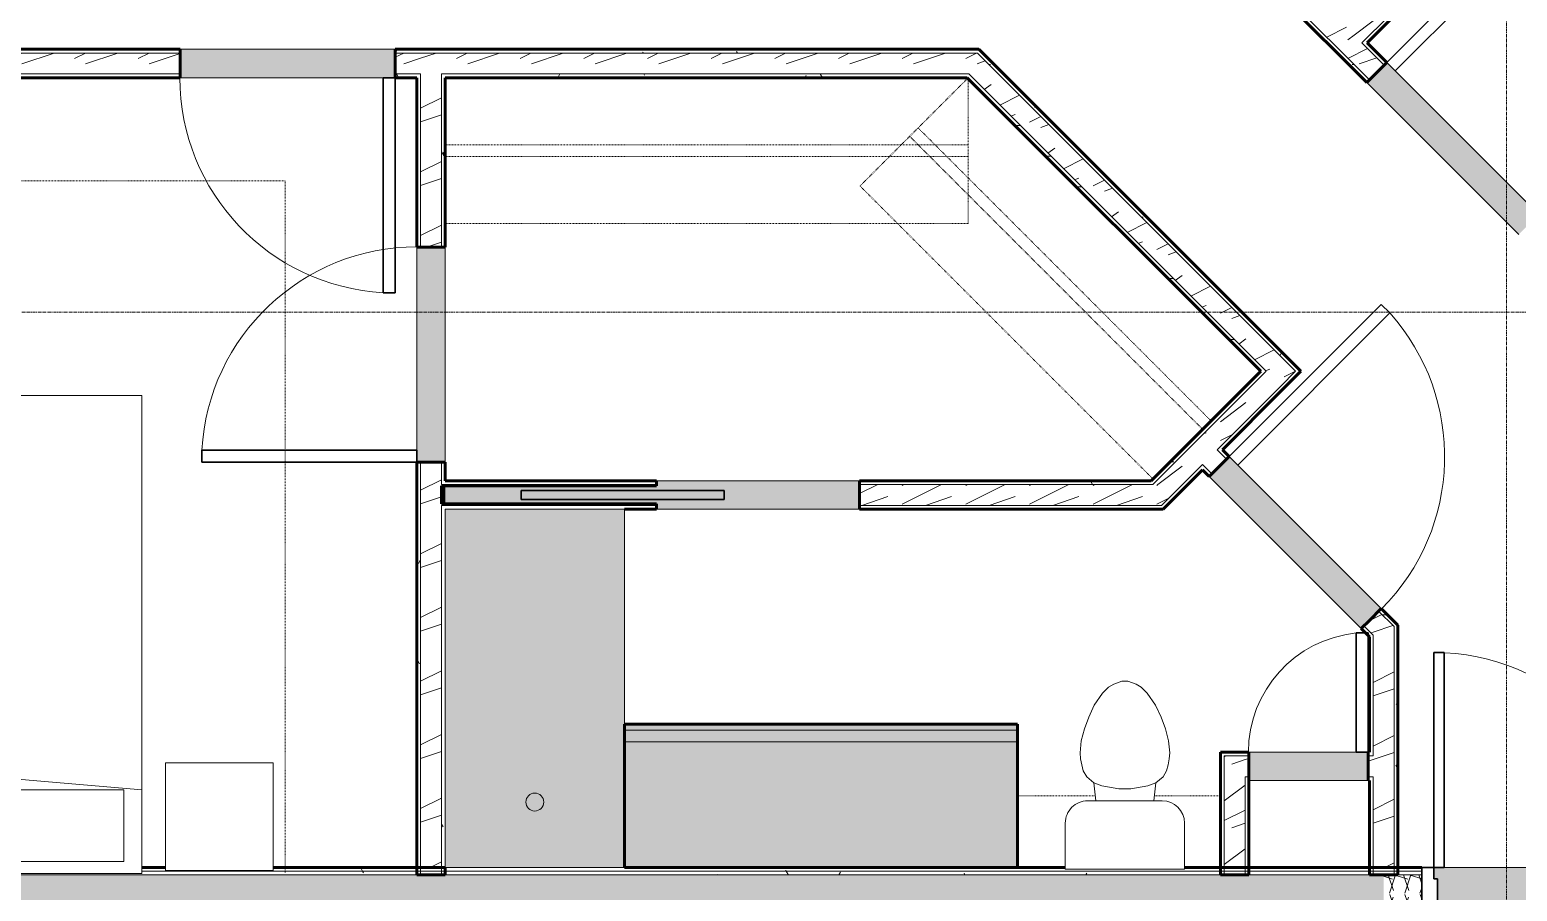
# Model space of a CAD drawing. Header units: inches. Extents: x -4169 to -1846, y 9706 to 12377.
# Drawn here: x -3728.7 to -3479.5, y 11750.2 to 11894.5 of the extents above; entities that cross this region are included whole.
import ezdxf

# ---------------------------------------------------------------- set-up
doc = ezdxf.new("R2010")
doc.units = ezdxf.units.IN
doc.header["$MEASUREMENT"] = 0
doc.linetypes.add('Dash', pattern=[0.25, 0.125, -0.125])
doc.linetypes.add('Grid Line 1_2_', pattern=[0.8749999999999999, 0.4999999999999999, -0.125, 0.125, -0.125])
for name, color, linetype, lineweight in [('0-1', 7, 'Continuous', 5), ('0-2', 7, 'Continuous', 18), ('A-DOOR', 31, 'Continuous', 18), ('A-DOOR-1', 250, 'Continuous', 9), ('A-DOOR-2', 90, 'Continuous', 30), ('A-DOOR-6', 31, 'Continuous', 30), ('A-DOOR-7', 31, 'Continuous', 9), ('A-DOOR-FRAM', 31, 'Continuous', 30), ('A-WALL', 113, 'Continuous', 18), ('A-WALL-1', 8, 'Continuous', 5), ('A-WALL-3', 50, 'Continuous', 60), ('A-WALL-4', 7, 'Continuous', 18), ('A-WALL-PATT-1', 250, 'Continuous', 9), ('A-WALL-PATT-2', 253, 'Continuous', 9), ('A-WALL-PATT-4', 111, 'Continuous', 9), ('I-FURN-1', 250, 'Continuous', 9), ('I-FURN-HDLN-1', 250, 'Dash', 9), ('I-WALL', 2, 'Continuous', 18), ('I-WALL-2', 2, 'Continuous', 5), ('I-WALL-3', 2, 'Continuous', 60), ('P-SANR-FIXT-2', 250, 'Continuous', 9), ('P-SANR-FIXT-3', 55, 'Continuous', 9), ('Q-CASE-1', 9, 'Continuous', 9), ('Q-CASE-2', 50, 'Continuous', 60), ('Q-CASE-3', 250, 'Continuous', 9), ('Q-CASE-HDLN-1', 250, 'Dash', 9), ('S-GRID-1', 1, 'Grid Line 1_2_', 9)]:
    doc.layers.add(name, color=color, linetype=linetype, lineweight=lineweight)
pattern_1 = [(0, (0, 0), (20.48, 5.12), [0.845, -14.515, 0.845, -14.515, -81.92]), (0, (0, 0), (20.48, 5.12), [-30.72, 0.845, -29.875, 0.845, -14.515, -35.84]), (0, (0, 0), (20.48, 5.12), [-76.8, 0.845, -9.395, 0.845, -24.755]), (120, (7.68, 2.56), (-14.67405006737632, 15.1762002695053), [0.8449999999999999, -14.515, 0.8449999999999999, -14.515, -81.91999999999999]), (120, (7.68, 2.56), (-14.67405006737632, 15.1762002695053), [-30.72, 0.8449999999999999, -29.875, 0.8449999999999999, -14.515, -35.84]), (120, (7.68, 2.56), (-14.67405006737632, 15.1762002695053), [-76.79999999999998, 0.8449999999999999, -9.394999999999998, 0.8449999999999999, -24.755]), (240, (10.24, 12.8), (-5.805949932623669, -20.2962002695053), [0.845, -14.515, 0.845, -14.515, -81.92]), (240, (10.24, 12.8), (-5.805949932623669, -20.2962002695053), [-30.72, 0.845, -29.875, 0.845, -14.515, -35.84]), (240, (10.24, 12.8), (-5.805949932623669, -20.2962002695053), [-76.8, 0.845, -9.395, 0.845, -24.755])]
pattern_2 = [(216.87, (4.265, 10.662), (31.98716190389133, 21.32545714244463), [5.331, -47.981]), (206.565, (10.662, 7.464), (-10.66247606731217, -10.66200980650436), [11.921, -11.921]), (198.435, (10.662, 2.132), (-21.3244936496746, -10.66258686177925), [6.743999999999999, -26.974])]
pattern_3 = [(161.57, (0.32, 0.32), (-2.560496184573631, -0.0005373861552858683), [0, -18.214, 2.022, 0]), (18.43, (-0.32, 0.32), (-2.560496184573631, 0.0005373861552860904), [0, -18.214, 2.022, 0]), (108.43, (0.32, 0.32), (1.279220909290681, -6.400876726295667), [6.069999999999999, -14.166]), (71.57, (-0.32, 0.32), (1.279220909290681, 6.400876726295667), [6.07, -14.166])]

# ---------------------------------------------------------------- blocks, each defined once
blk = doc.blocks.new('Single-Flush - 36_ x 84_-1372824-ENLARGED RCP - 2ND FLOOR PLAN')
at = {"layer": 'A-DOOR-1'}
blk.add_arc((18.00000000000094, -2.374999999999582), 36.06659275674493, 179.9999999999998, 266.8211477580812, dxfattribs=at)
at = {"layer": 'A-DOOR-2'}
for p, q in [((16, -2.374999999999781), (16, -38.38609708243906)), ((18.00000000000094, -2.374999999999781), (16, -2.374999999999781)), ((18.00000000000094, -2.374999999999781), (18.00000000000094, -38.38609708243906)), ((18.00000000000094, -38.38609708243906), (16, -38.38609708243906))]:
    blk.add_line(p, q, dxfattribs=at)
blk = doc.blocks.new('Bath Tub - Maestro - 60_x30_-1372872-ENLARGED RCP - 2ND FLOOR PLAN')
at = {"layer": 'P-SANR-FIXT-3'}
blk.add_hatch(color=256, dxfattribs=at).paths.add_polyline_path([(1.568878360558301e-11, -30.00000000001765), (60.00000000002711, -29.99999999999522), (60.00000000001585, 2.737010618147905e-11), (4.433786671143024e-12, 4.945377440890297e-12)], flags=0)
at = {"layer": 'P-SANR-FIXT-2'}
for p, q in [((2.451372438372345e-13, -29.99999999999973), (2.451372438372345e-13, 3.304023721284468e-13)), ((2.451372438372345e-13, 3.304023721284468e-13), (60.00000000000029, 3.357314426466475e-13)), ((60.00000000000029, 3.357314426466475e-13), (60.00000000000029, -29.99999999999972)), ((60.00000000000029, -29.99999999999972), (2.451372438372345e-13, -29.99999999999973))]:
    blk.add_line(p, q, dxfattribs=at)
for start, end in [(7.506109048253901e-13, 180.0000000000003), (180.0000000000002, 5.088887490341627e-14)]:
    blk.add_arc((10.93750000000022, -14.9999999999997), 1.499999999999998, start, end, dxfattribs=at)
blk = doc.blocks.new('Toilet-Domestic-3D - Toilet-Domestic-3D-1352612-ENLARGED RCP - 2ND FLOOR PLAN')
at = {"layer": 'P-SANR-FIXT-2'}
for p, q in [((-9.976221549255797, 19.47622154925572), (9.976221549255834, 19.47622154925572)), ((-9.976221549255797, 11.74999999999998), (-9.976221549255797, 19.47622154925572)), ((9.976221549255834, 19.47622154925572), (9.976221549255834, 11.74999999999989)), ((6.24999999999998, 8.023778450744098), (-6.250000000000018, 8.023778450744098)), ((-4.861662917351556, 8.023778450744098), (-5.209379619536154, 4.999999999999911)), ((4.861662917351547, 8.023778450744098), (5.209379619536154, 4.999999999999936)), ((-5.209379619536154, 4.999999999999911), (-6.401133212130357, 3.999999999999923)), ((-3.835640909808955, 5.499999999999876), (-5.209379619536155, 4.99999999999991)), ((-0.9999999999997728, 5.999999999999972), (-3.835640909808916, 5.499999999999884)), ((0.9999999999997808, 5.999999999999972), (-0.9999999999997728, 5.999999999999972)), ((3.835640909808861, 5.499999999999932), (0.9999999999997852, 5.999999999999972)), ((5.209379619536155, 4.999999999999937), (3.835640909808857, 5.499999999999933)), ((6.401133212130349, 3.999999999999955), (5.209379619536156, 4.999999999999936)), ((-6.967897106716618, 2.999999999999916), (-7.235846299147756, 1.999999999999837)), ((-6.401133212130356, 3.999999999999926), (-6.967897106716618, 2.999999999999912)), ((6.967897106716618, 2.999999999999936), (6.40113321213035, 3.999999999999953)), ((7.235846299147753, 1.999999999999948), (6.967897106716618, 2.999999999999932)), ((-7.412844257252363, 0.9961946980916817), (-7.50000000000002, 3.647082635893639e-14)), ((-7.50000000000002, 2.626845807189436e-14), (-7.325688514504699, -1.992389396183531)), ((-7.235846299147757, 1.999999999999842), (-7.412844257252363, 0.9961946980916907)), ((7.412844257252371, 0.9961946980917603), (7.235846299147749, 1.999999999999968)), ((7.325688514504699, -1.992389396183527), (7.50000000000002, 8.759659664292484e-14)), ((7.500000000000021, 7.083352582108447e-14), (7.412844257252374, 0.9961946980917403)), ((-7.325688514504693, -1.99238939618356), (-6.787750874495926, -4.000000000000001)), ((6.787750874495935, -4.000000000000014), (7.325688514504697, -1.99238939618353)), ((-6.787750874495902, -4.000000000000084), (-6.05981040596345, -6.000000000000223)), ((6.05981040596353, -6.000000000000034), (6.787750874495948, -3.999999999999969)), ((-6.059810405963483, -6.000000000000149), (-5.127195089653489, -8.000000000000112)), ((5.12719508965351, -8.000000000000068), (6.059810405963534, -6.000000000000026)), ((-5.127195089653483, -8.000000000000119), (-3.739764113511693, -10.0000000000001)), ((3.739764113511725, -10.00000000000005), (5.127195089653514, -8.00000000000006)), ((-3.739764113511675, -10.00000000000013), (-2.739764113511752, -11.00000000000004)), ((-2.739764113511752, -11.00000000000004), (-1.873738709727293, -11.50000000000007)), ((-1.8737387097273, -11.50000000000006), (-0.5000000000001319, -12.00000000000002)), ((-0.5000000000001313, -12.00000000000002), (0.5000000000001497, -12.00000000000002)), ((0.5000000000001499, -12.00000000000002), (1.87373870972732, -11.50000000000006)), ((1.873738709727307, -11.50000000000006), (2.73976411351174, -11.00000000000005)), ((2.739764113511739, -11.00000000000005), (3.73976411351172, -10.00000000000006))]:
    blk.add_line(p, q, dxfattribs=at)
for centre, radius, start, end in [((-6.249999999999996, 11.74999999999996), 3.72622154925582, 179.9999999999996, 269.9999999999993), ((6.250000000000004, 11.74999999999991), 3.726221549255813, 269.9999999999992, 359.9999999999993)]:
    blk.add_arc(centre, radius, start, end, dxfattribs=at)
blk = doc.blocks.new('OD_CW_Upper Cabinet - OD_CW_Upper Cabinet-1867077-ENLARGED RCP - 2ND FLOOR PLAN')
at = {"layer": 'Q-CASE-HDLN-1'}
for p, q in [((0.7377049180327883, -12.00000000000026), (13.77857795177719, -12.00000000000026)), ((23.69683188429975, -12.00000000000026), (34.73770491801893, -12.00000000000026))]:
    blk.add_line(p, q, dxfattribs=at)
blk = doc.blocks.new('OD_CW_Base Cabinet - OD_CW_Base Cabinet-1833608-ENLARGED RCP - 2ND FLOOR PLAN')
at = {"layer": 'Q-CASE-1'}
for points in [[(30.56929200688208, -0.9999999999829894), (66.56503650951804, -0.9999999999794082), (66.56503650951787, 2.061995019175809e-11), (0.7377049181511096, 1.405453531333477e-11), (0.7377049181512801, -0.9999999999859737)], [(0.7377049181514507, -2.999999999984496), (66.56503650951821, -2.99999999997793), (66.56503650951804, -0.9999999999794082), (0.7377049181512801, -0.9999999999859737)], [(30.56929200688429, -23.99999999998959), (66.56503650952025, -23.99999999998601), (66.56503650951812, -2.999999999977831), (0.7377049181513654, -2.999999999984396), (0.737704918153497, -23.99999999999266)]]:
    blk.add_hatch(color=256, dxfattribs=at).paths.add_polyline_path(points, flags=0)
at = {"layer": 'Q-CASE-2'}
for p, q in [((0.7377049180327883, -24.00000000000016), (0.7377049180327883, -1.225686219186169e-13)), ((0.7377049180327883, -1.212363542890667e-13), (66.56503650952217, -1.212363542890667e-13)), ((66.56503650952217, -1.212363542890667e-13), (66.56503650952217, -24.00000000000016)), ((66.56503650952217, -24.00000000000016), (0.7377049180327829, -24.00000000000016))]:
    blk.add_line(p, q, dxfattribs=at)
at = {"layer": 'Q-CASE-3'}
for p, q in [((66.56503650952216, -2.491478335918698e-13), (0.7377049180333158, -1.56172163733484e-13)), ((66.56503650952216, -1.000000000000249), (0.7377049180333158, -1.000000000000157)), ((66.56503650952216, -1.000000000000249), (0.7377049180327829, -1.000000000000156)), ((66.56503650952216, -1.000000000000249), (66.56503650952216, -2.491895578771244e-13)), ((66.56503650952216, -2.9999999999987), (66.56503650952216, -1.000000000000249)), ((0.7377049180327786, -2.999999999998592), (0.7377049180327488, -24.00000000000016)), ((66.56503650952216, -2.999999999998685), (0.7377049180327829, -2.999999999998592)), ((66.56503650952213, -24.00000000000025), (66.56503650952216, -2.999999999998686)), ((66.56503650952213, -24.00000000000025), (0.737704918032751, -24.00000000000016))]:
    blk.add_line(p, q, dxfattribs=at)
blk = doc.blocks.new('Pocket_Door_2385 - 34_ x 80_-1722096-ENLARGED RCP - 2ND FLOOR PLAN')
at = {"layer": 'A-DOOR-2'}
for p, q in [((-39.66666666666676, -0.7499999999999999), (-39.66666666666676, 0.7499999999999999)), ((-39.66666666666676, 0.7499999999999999), (-5.666666666666763, 0.7499999999999999)), ((-5.666666666666763, 0.7499999999999999), (-5.666666666666763, -0.7499999999999999)), ((-5.666666666666763, -0.7499999999999999), (-39.66666666666676, -0.7499999999999999))]:
    blk.add_line(p, q, dxfattribs=at)
blk = doc.blocks.new('OD_CW_Closet - OD_CW_Closet-1898385-ENLARGED RCP - 2ND FLOOR PLAN')
at = {"layer": 'Q-CASE-HDLN-1'}
for p, q in [((0.7377049180327883, 1.510923272077713), (70.13228558693521, 1.510923272077713)), ((70.13228558693521, 1.510923272077713), (70.13228558693521, -24.00000000000042)), ((0.7377049180327883, -10.24453836396133), (70.13228558693521, -10.24453836396133)), ((0.7377049180327883, -12.24453836396133), (70.13228558693521, -12.24453836396133))]:
    blk.add_line(p, q, dxfattribs=at)
blk = doc.blocks.new('OD_CW_Closet - OD_CW_Closet-1898386-ENLARGED RCP - 2ND FLOOR PLAN')
at = {"layer": 'Q-CASE-HDLN-1'}
for p, q in [((0.7377049180327883, -23.85790700950786), (0.7377049180327883, 0.4494745736910701)), ((0.7377049180327883, 0.4494745736910687), (88.28883031236464, 0.4494745736910687)), ((0.7377049180327883, -10.77526271315466), (88.28883031236464, -10.77526271315466)), ((0.7377049180327883, -12.77526271315465), (88.28883031236464, -12.77526271315465))]:
    blk.add_line(p, q, dxfattribs=at)
blk = doc.blocks.new('Bed-Standard - King 78_ x 80_-1379907-ENLARGED RCP - 2ND FLOOR PLAN')
at = {"layer": 'I-FURN-1'}
for p, q in [((-28.31147540983594, 41.79508196721271), (49.68852459016404, 41.79508196721271)), ((-28.31147540983594, -38.20491803278722), (-28.31147540983594, 41.79508196721271)), ((49.68852459016404, 41.79508196721271), (49.68852459016404, -38.20491803278722)), ((49.68852459016473, -24.20491803278797), (-28.31147540983508, -17.62529919027933)), ((-25.31147540983479, -24.20491803278797), (46.6885245901642, -24.20491803278797)), ((-25.31147540983479, -36.20491803278763), (-25.31147540983479, -24.20491803278797)), ((46.6885245901642, -36.20491803278763), (46.6885245901642, -24.20491803278797)), ((-25.31147540983479, -36.20491803278763), (46.6885245901642, -36.20491803278763)), ((49.68852459016404, -38.20491803278722), (-28.31147540983594, -38.20491803278722))]:
    blk.add_line(p, q, dxfattribs=at)
at = {"layer": 'I-FURN-HDLN-1'}
for p, q in [((-64.31147540983584, 77.79508196721248), (73.68852459016391, 77.79508196721248)), ((-64.31147540983584, -38.2049180327874), (-64.31147540983584, 77.79508196721247)), ((73.68852459016391, 77.79508196721248), (73.68852459016391, -38.20491803278709))]:
    blk.add_line(p, q, dxfattribs=at)
blk = doc.blocks.new('Table-Night Stand - 18_ x 18_ x 24_-1372838-ENLARGED RCP - 2ND FLOOR PLAN')
at = {"layer": 'I-FURN-1'}
for p, q in [((0.1469933184855234, -9.466330862652132e-30), (18.14699331848555, -9.466330862652132e-30)), ((0.1469933184855234, -17.99999999999999), (0.1469933184855234, -9.466330862652132e-30)), ((18.14699331848555, -9.466330862652132e-30), (18.14699331848555, -17.99999999999999)), ((18.14699331848555, -17.99999999999999), (0.1469933184855234, -17.99999999999999))]:
    blk.add_line(p, q, dxfattribs=at)
blk = doc.blocks.new('Single-Flush - CLOSET-1720159-ENLARGED RCP - 2ND FLOOR PLAN')
at = {"layer": 'A-DOOR-1'}
blk.add_arc((10.00000000000094, 2.374999999999451), 20.06659275674493, 95.72006089818625, 179.9999999999998, dxfattribs=at)
at = {"layer": 'A-DOOR-2'}
for p, q in [((7.999999999999998, 2.374999999999781), (7.999999999999998, 22.3416758591665)), ((10.00000000000094, 22.3416758591665), (7.999999999999998, 22.3416758591665)), ((10.00000000000094, 2.374999999999781), (10.00000000000094, 22.3416758591665)), ((10.00000000000094, 2.374999999999781), (7.999999999999998, 2.374999999999781))]:
    blk.add_line(p, q, dxfattribs=at)
blk = doc.blocks.new('CTR - 1st Phase - Unit Layouts_rvt-1-ENLARGED RCP - 2ND FLOOR PLAN')
at = {"layer": 'A-WALL-1'}
for points in [[(-3689.702173716661, 11886.43939611024), (-3667.454433817683, 11886.43939611024), (-3667.454433817683, 11891.18939611024), (-3703.454433817683, 11891.18939611024), (-3703.454433817683, 11886.43939611024)], [(-3479.295681643497, 11860.17916038077), (-3475.93692443286, 11863.53791759141), (-3501.392768555571, 11888.99376171412), (-3504.751525766208, 11885.63500450349), (-3479.737623381737, 11860.62110211901)], [(-3659.704433817696, 11822.04061765937), (-3659.079433817813, 11822.04061765937), (-3659.079433817813, 11858.04061765937), (-3663.829433817694, 11858.04061765937), (-3663.829433817695, 11822.04061765937), (-3660.49672141693, 11822.04061765937)], [(-3505.671832627226, 11794.17146183903), (-3504.298736679653, 11795.5445577866), (-3504.298736679653, 11799.51588031273), (-3527.768919539303, 11822.98606317238), (-3531.127676749938, 11819.62730596175), (-3506.113774365464, 11794.61340357727)], [(-3623.704433817696, 11814.18939611062), (-3589.704433817695, 11814.18939611062), (-3589.704433817695, 11818.93939611062), (-3623.704433817696, 11818.93939611062), (-3623.704433817696, 11818.06439611062), (-3659.079433817691, 11818.06439611062), (-3659.079433817691, 11815.06439611062), (-3623.704433817696, 11815.06439611062), (-3623.704433817696, 11814.81439611062)], [(-3659.704433817696, 11815.06439611062), (-3659.079433817813, 11815.06439611062), (-3659.079433817813, 11818.06439611062), (-3659.704433817696, 11818.05997914949), (-3659.704433817696, 11815.06881307175)], [(-3504.298736679653, 11795.5445577866), (-3502.313075416588, 11797.53021904966), (-3504.298736679653, 11799.51588031273), (-3504.298736679653, 11796.1695577866)], [(-3513.763114475365, 11768.72228193908), (-3504.502102226534, 11768.72228193908), (-3504.502102226534, 11773.47228193909), (-3524.502102226534, 11773.47228193909), (-3524.502102226534, 11768.72228193908), (-3524.390495083676, 11768.72228193908)]]:
    blk.add_hatch(color=256, dxfattribs=at).paths.add_polyline_path(points, flags=0)
at = {"layer": 'A-WALL-PATT-1'}
h = blk.add_hatch(dxfattribs=at)
h.set_pattern_fill('FP_1', color=256, style=0, pattern_type=2)
h.set_pattern_definition(pattern_1)
h.paths.add_polyline_path([(-3504.663137418558, 11892.26413057711), (-3481.161236679683, 11915.76603131598), (-3481.161236679683, 11916.64991479246), (-3505.1050791568, 11892.70607231535), (-3504.751525766208, 11892.35251892476)], flags=0)
h = blk.add_hatch(dxfattribs=at)
h.set_pattern_fill('FP_1', color=256, style=0, pattern_type=2)
h.set_pattern_definition(pattern_1)
h.paths.add_polyline_path([(-3469.072286429069, 11855.78939611113), (-3468.188402952587, 11855.78939611113), (-3475.93692443286, 11863.53791759141), (-3476.378866171102, 11863.09597585316), (-3469.897033897376, 11856.61414357944)], flags=0)
h.paths.add_polyline_path([(-3501.834710293813, 11888.55181997588), (-3501.392768555571, 11888.99376171413), (-3505.105079156799, 11892.70607231535), (-3505.547020895041, 11892.26413057711), (-3502.276652032055, 11888.99376171413)], flags=0)
h.paths.add_polyline_path([(-3508.021894629194, 11894.73900431127), (-3507.579952890953, 11895.18094604951), (-3518.748736679672, 11906.34972983823), (-3518.748736679672, 11905.46584636175), (-3508.905778105676, 11895.62288778775)], flags=0)
h = blk.add_hatch(dxfattribs=at)
h.set_pattern_fill('FP_1', color=256, style=0, pattern_type=2)
h.set_pattern_definition(pattern_1)
h.paths.add_polyline_path([(-3469.897033897376, 11851.66439611113), (-3478.853739905256, 11860.62110211901), (-3479.295681643497, 11860.17916038077), (-3470.780917373858, 11851.66439611113), (-3470.155917373858, 11851.66439611113)], flags=0)
h.paths.add_polyline_path([(-3504.751525766208, 11885.63500450349), (-3504.309584027967, 11886.07694624173), (-3522.87373667967, 11904.64109889344), (-3522.854800624254, 11903.73827936154), (-3505.1050791568, 11885.98855789408)], flags=0)
h = blk.add_hatch(dxfattribs=at)
h.set_pattern_fill('FP_1', color=256, style=0, pattern_type=2)
h.set_pattern_definition(pattern_1)
h.paths.add_polyline_path([(-3663.829433817687, 11890.56439611024), (-3663.829433817687, 11891.18939611023), (-3667.454433817683, 11891.18939611024), (-3667.454433817683, 11890.56439611025), (-3666.779782812091, 11890.56439611024)], flags=0)
h.paths.add_polyline_path([(-3849.848545678499, 11890.56439611025), (-3703.454433817683, 11890.56439611025), (-3703.454433817683, 11891.18939611024), (-3852.473736679633, 11891.18939611024), (-3852.473736679633, 11890.56439611025)], flags=0)
h = blk.add_hatch(dxfattribs=at)
h.set_pattern_fill('FP_1', color=256, style=0, pattern_type=2)
h.set_pattern_definition(pattern_1)
h.paths.add_polyline_path([(-3663.829433817705, 11754.18939611062), (-3663.204433817705, 11754.18939611062), (-3663.204433817704, 11822.04061765937), (-3663.829433817695, 11822.04061765937), (-3663.829433817705, 11797.47702207329)], flags=0)
h.paths.add_polyline_path([(-3663.829433817694, 11858.04061765937), (-3663.204433817704, 11858.04061765937), (-3663.204433817691, 11887.06439611024), (-3663.829433817687, 11887.06439611024), (-3663.829433817694, 11867.56394160131)], flags=0)
h.paths.add_polyline_path([(-3663.204433817688, 11890.56439611024), (-3663.204433817688, 11891.18939611023), (-3663.829433817687, 11891.18939611023), (-3663.829433817687, 11890.56439611024)], flags=0)
h = blk.add_hatch(dxfattribs=at)
h.set_pattern_fill('FP_1', color=256, style=0, pattern_type=2)
h.set_pattern_definition(pattern_1)
h.paths.add_polyline_path([(-3570.586770469099, 11890.56439611023), (-3569.961770469098, 11890.56439611023), (-3570.586770469099, 11891.18939611023), (-3663.204433817688, 11891.1678443861), (-3663.204433817688, 11890.56439611024), (-3571.411517937406, 11890.56439611023)], flags=0)
h = blk.add_hatch(dxfattribs=at)
h.set_pattern_fill('FP_1', color=256, style=0, pattern_type=2)
h.set_pattern_definition(pattern_1)
h.paths.add_polyline_path([(-3516.225227054711, 11836.82785269583), (-3515.78328531647, 11837.26979443407), (-3569.702886992617, 11891.18939611023), (-3570.586770469099, 11891.18939611023), (-3516.667168792952, 11837.26979443407)], flags=0)
h = blk.add_hatch(dxfattribs=at)
h.set_pattern_fill('FP_1', color=256, style=0, pattern_type=2)
h.set_pattern_definition(pattern_1)
h.paths.add_polyline_path([(-3667.454433817683, 11886.43939611024), (-3663.829433817687, 11886.43939611024), (-3663.829433817687, 11887.06439611024), (-3667.454433817683, 11887.06439611025)], flags=0)
h.paths.add_polyline_path([(-3703.454433817683, 11886.43939611024), (-3703.454433817683, 11887.06439611025), (-3852.473736679633, 11887.06439611025), (-3852.473736679633, 11886.43939611024), (-3709.906043645367, 11886.43939611024)], flags=0)
h = blk.add_hatch(dxfattribs=at)
h.set_pattern_fill('FP_1', color=256, style=0, pattern_type=2)
h.set_pattern_definition(pattern_1)
h.paths.add_polyline_path([(-3659.704433817697, 11754.18939611062), (-3659.079433817814, 11754.18939611062), (-3659.079433817813, 11814.81439611063), (-3659.704433817696, 11814.81439611063), (-3659.704433817696, 11797.47702207329)], flags=0)
h.paths.add_polyline_path([(-3659.704433817696, 11818.31439611063), (-3659.079433817813, 11818.31439611063), (-3659.079433817813, 11822.04061765937), (-3659.704433817696, 11822.04061765937), (-3659.704433817696, 11818.93939611063)], flags=0)
h.paths.add_polyline_path([(-3659.079433817813, 11858.04061765937), (-3659.079433817687, 11887.06439611024), (-3659.704433817686, 11887.06439611024), (-3659.704433817696, 11858.04061765937)], flags=0)
h = blk.add_hatch(dxfattribs=at)
h.set_pattern_fill('FP_1', color=256, style=0, pattern_type=2)
h.set_pattern_definition(pattern_1)
h.paths.add_polyline_path([(-3594.457972564384, 11886.43939611023), (-3571.670401413889, 11886.43939611023), (-3572.295401413889, 11887.06439611023), (-3659.079433817687, 11887.06439611023), (-3659.079433817687, 11886.43939611023), (-3599.24784672906, 11886.43939611023)], flags=0)
h = blk.add_hatch(dxfattribs=at)
h.set_pattern_fill('FP_1', color=256, style=0, pattern_type=2)
h.set_pattern_definition(pattern_1)
h.paths.add_polyline_path([(-3522.0588579995, 11836.82785269583), (-3521.616916261259, 11837.26979443407), (-3571.411517937406, 11887.06439611023), (-3572.295401413889, 11887.06439611023), (-3522.500799737742, 11837.26979443407)], flags=0)
h = blk.add_hatch(dxfattribs=at)
h.set_pattern_fill('FP_1', color=256, style=0, pattern_type=2)
h.set_pattern_definition(pattern_1)
h.paths.add_polyline_path([(-3539.947314584722, 11818.93939611061), (-3522.0588579995, 11836.82785269583), (-3522.500799737742, 11837.26979443407), (-3540.831198061206, 11818.93939611061)], flags=0)
h = blk.add_hatch(dxfattribs=at)
h.set_pattern_fill('FP_1', color=256, style=0, pattern_type=2)
h.set_pattern_definition(pattern_1)
h.paths.add_polyline_path([(-3500.173736679653, 11794.50699683624), (-3500.173736679653, 11795.39088031273), (-3502.313075416588, 11797.53021904966), (-3502.755017154829, 11797.08827731142), (-3500.432620156136, 11794.76588031273)], flags=0)
h.paths.add_polyline_path([(-3528.210861277544, 11822.54412143414), (-3527.768919539303, 11822.98606317238), (-3528.917968058731, 11824.13511169181), (-3529.359909796972, 11823.69316995357), (-3528.652803015785, 11822.98606317238)], flags=0)
h = blk.add_hatch(dxfattribs=at)
h.set_pattern_fill('FP_1', color=256, style=0, pattern_type=2)
h.set_pattern_definition(pattern_1)
h.paths.add_polyline_path([(-3547.758414509543, 11818.31439611061), (-3540.572314584724, 11818.31439611061), (-3539.947314584722, 11818.93939611061), (-3589.704433817695, 11818.93939611062), (-3589.704433817695, 11818.31439611062), (-3569.702886992617, 11818.31439611061)], flags=0)
h.paths.add_polyline_path([(-3629.079433817791, 11818.31439611063), (-3623.704433817696, 11818.31439611063), (-3623.704433817696, 11818.93939611062), (-3659.079433817691, 11818.93939611063), (-3659.079433817691, 11818.31439611063)], flags=0)
h = blk.add_hatch(dxfattribs=at)
h.set_pattern_fill('FP_1', color=256, style=0, pattern_type=2)
h.set_pattern_definition(pattern_1)
h.paths.add_polyline_path([(-3569.702886992617, 11814.18939611061), (-3538.863683639934, 11814.18939611061), (-3538.238683639933, 11814.81439611061), (-3589.704433817695, 11814.81439611061), (-3589.704433817695, 11814.18939611062), (-3569.961770469099, 11814.18939611061)], flags=0)
h.paths.add_polyline_path([(-3623.704433817696, 11814.18939611062), (-3623.704433817696, 11814.81439611062), (-3659.079433817691, 11814.81439611063), (-3659.079433817691, 11814.18939611066), (-3629.079433817791, 11814.18939611066)], flags=0)
h = blk.add_hatch(dxfattribs=at)
h.set_pattern_fill('FP_1', color=256, style=0, pattern_type=2)
h.set_pattern_definition(pattern_1)
h.paths.add_polyline_path([(-3499.548736679654, 11752.93939611058), (-3499.548736679654, 11794.76588031273), (-3500.173736679653, 11795.39088031273), (-3500.173736679653, 11752.93939611058)], flags=0)
h = blk.add_hatch(dxfattribs=at)
h.set_pattern_fill('FP_1', color=256, style=0, pattern_type=2)
h.set_pattern_definition(pattern_1)
h.paths.add_polyline_path([(-3524.502102226534, 11754.18939611061), (-3524.502102226534, 11769.34728193909), (-3525.127102226533, 11769.34728193909), (-3525.127102226534, 11754.18939611061)], flags=0)
at = {"layer": 'A-WALL-PATT-2'}
h = blk.add_hatch(dxfattribs=at)
h.set_pattern_fill('FP_2', color=256, style=0, pattern_type=2)
h.set_pattern_definition(pattern_2)
h.paths.add_polyline_path([(-3505.547020895041, 11892.26413057711), (-3484.661236679684, 11913.14991479246), (-3484.661236679684, 11918.09966226077), (-3508.021894629194, 11894.73900431127), (-3505.557100551361, 11892.27421023343)], flags=0)
h = blk.add_hatch(dxfattribs=at)
h.set_pattern_fill('FP_2', color=256, style=0, pattern_type=2)
h.set_pattern_definition(pattern_2)
h.paths.add_polyline_path([(-3470.780917373858, 11855.16439611113), (-3468.44728642907, 11855.16439611113), (-3476.378866171102, 11863.09597585316), (-3478.853739905256, 11860.62110211901), (-3473.397033897375, 11855.16439611113)], flags=0)
h.paths.add_polyline_path([(-3504.309584027967, 11886.07694624173), (-3501.834710293813, 11888.55181997588), (-3519.373736679664, 11906.09084636174), (-3519.373736679664, 11901.14109889344), (-3504.751525766208, 11886.51888797997)], flags=0)
h = blk.add_hatch(dxfattribs=at)
h.set_pattern_fill('FP_2', color=256, style=0, pattern_type=2)
h.set_pattern_definition(pattern_2)
h.paths.add_polyline_path([(-3663.204433817691, 11887.06439611024), (-3663.204433817691, 11890.56439611024), (-3667.454433817683, 11890.56439611025), (-3667.454433817683, 11887.06439611025), (-3663.829433817687, 11887.06439611024)], flags=0)
h.paths.add_polyline_path([(-3801.843654978155, 11887.06439611025), (-3703.454433817683, 11887.06439611025), (-3703.454433817683, 11890.56439611025), (-3852.473736679629, 11890.56439611025), (-3852.473736679633, 11887.06439611025), (-3835.609623019669, 11887.06439611025)], flags=0)
h = blk.add_hatch(dxfattribs=at)
h.set_pattern_fill('FP_2', color=256, style=0, pattern_type=2)
h.set_pattern_definition(pattern_2)
h.paths.add_polyline_path([(-3663.204433817705, 11752.93939611061), (-3663.133726746998, 11754.18939611062), (-3659.704433817697, 11754.18939611062), (-3659.704433817696, 11822.04061765937), (-3663.204433817704, 11822.04061765937), (-3663.204433817704, 11797.47702207329)], flags=0)
h.paths.add_polyline_path([(-3663.204433817704, 11858.04061765937), (-3659.704433817696, 11858.04061765937), (-3659.704433817686, 11890.56439611024), (-3663.20443381769, 11890.56439611024), (-3663.204433817704, 11867.107972921)], flags=0)
h = blk.add_hatch(dxfattribs=at)
h.set_pattern_fill('FP_2', color=256, style=0, pattern_type=2)
h.set_pattern_definition(pattern_2)
h.paths.add_polyline_path([(-3599.24784672906, 11887.06439611023), (-3571.411517937406, 11887.06439611023), (-3574.911517937406, 11890.56439611023), (-3659.704433817686, 11890.5596703714), (-3659.704433817686, 11887.06439611024), (-3659.079433817687, 11887.06439611023)], flags=0)
h = blk.add_hatch(dxfattribs=at)
h.set_pattern_fill('FP_2', color=256, style=0, pattern_type=2)
h.set_pattern_definition(pattern_2)
h.paths.add_polyline_path([(-3519.142042527105, 11834.79492069992), (-3516.667168792952, 11837.26979443407), (-3569.961770469097, 11890.56439611023), (-3574.911517937406, 11890.56439611023), (-3519.583984265348, 11835.23686243816)], flags=0)
h = blk.add_hatch(dxfattribs=at)
h.set_pattern_fill('FP_2', color=256, style=0, pattern_type=2)
h.set_pattern_definition(pattern_2)
h.paths.add_polyline_path([(-3538.238683639933, 11818.31439611061), (-3535.622567116419, 11818.31439611061), (-3519.142042527105, 11834.79492069992), (-3521.616916261259, 11837.26979443407), (-3540.572314584724, 11818.31439611061), (-3538.863683639934, 11818.31439611061)], flags=0)
h = blk.add_hatch(dxfattribs=at)
h.set_pattern_fill('FP_2', color=256, style=0, pattern_type=2)
h.set_pattern_definition(pattern_2)
h.paths.add_polyline_path([(-3503.673736679656, 11793.05724936794), (-3503.673736679656, 11796.1695577866), (-3505.229890888983, 11794.61340357727), (-3504.298736679653, 11793.68224936794)], flags=0)
h.paths.add_polyline_path([(-3530.685735011696, 11820.06924769999), (-3528.210861277544, 11822.54412143414), (-3529.801851535212, 11824.13511169181), (-3532.276725269366, 11821.66023795766), (-3531.127676749938, 11820.51118943823)], flags=0)
h = blk.add_hatch(dxfattribs=at)
h.set_pattern_fill('FP_2', color=256, style=0, pattern_type=2)
h.set_pattern_definition(pattern_2)
h.paths.add_polyline_path([(-3545.359171159924, 11814.81439611061), (-3539.122567116417, 11814.81439611061), (-3535.622567116419, 11818.31439611061), (-3589.704433817695, 11818.31439611061), (-3589.704433817695, 11814.81439611062), (-3569.702886992617, 11814.81439611061)], flags=0)
h.paths.add_polyline_path([(-3623.704433817696, 11814.81439611062), (-3623.704433817696, 11815.06439611062), (-3659.704433817683, 11815.06439611062), (-3659.704433817696, 11814.81439611063), (-3629.079433817791, 11814.81439611063)], flags=0)
h.paths.add_polyline_path([(-3623.704433817696, 11818.06439611062), (-3623.704433817696, 11818.31439611063), (-3659.704433817696, 11818.31439611063), (-3659.704433817696, 11818.06439611063), (-3629.079433817791, 11818.06439611063)], flags=0)
h = blk.add_hatch(dxfattribs=at)
h.set_pattern_fill('FP_2', color=256, style=0, pattern_type=2)
h.set_pattern_definition(pattern_2)
h.paths.add_polyline_path([(-3501.923736679711, 11752.93939611058), (-3500.173736679653, 11752.93939611058), (-3500.173736679653, 11794.50699683624), (-3502.755017154829, 11797.08827731142), (-3503.673736679656, 11796.1695577866), (-3503.673736679656, 11754.18939611061), (-3501.923736679711, 11754.18939611061), (-3501.923736679711, 11753.56439611058)], flags=0)
h = blk.add_hatch(dxfattribs=at)
h.set_pattern_fill('FP_2', color=256, style=0, pattern_type=2)
h.set_pattern_definition(pattern_2)
h.paths.add_polyline_path([(-3528.627102226534, 11754.18939611061), (-3525.127102226534, 11754.18939611061), (-3525.127102226533, 11772.84728193909), (-3528.627102226533, 11772.84728193909), (-3528.627102226534, 11757.26019023452)], flags=0)
h = blk.add_hatch(dxfattribs=at)
h.set_pattern_fill('FP_2', color=256, style=0, pattern_type=2)
h.set_pattern_definition(pattern_2)
h.paths.add_polyline_path([(-3504.502102226534, 11769.34728193909), (-3503.673736679656, 11769.34728193909), (-3503.673736679656, 11772.84728193909), (-3504.502102226534, 11772.84728193909)], flags=0)
h.paths.add_polyline_path([(-3525.127102226533, 11769.34728193909), (-3524.502102226534, 11769.34728193909), (-3524.502102226534, 11772.84728193909), (-3525.127102226533, 11772.84728193909)], flags=0)
at = {"layer": 'A-WALL-3'}
for p, q in [((-3485.28623667968, 11911.64103131596), (-3504.663137418553, 11892.2641305771)), ((-3504.751525766203, 11885.63500450348), (-3518.748736679668, 11899.63221541694)), ((-3852.473736679628, 11891.18939611024), (-3703.454433817678, 11891.18939611023)), ((-3703.454433817678, 11891.18939611023), (-3703.454433817678, 11886.43939611023)), ((-3667.454433817678, 11891.18939611023), (-3663.829433817682, 11891.18939611023)), ((-3667.454433817678, 11886.43939611023), (-3667.454433817678, 11891.18939611023)), ((-3663.829433817682, 11891.18939611022), (-3663.204433817683, 11891.18939611023)), ((-3663.204433817683, 11891.18939611023), (-3659.079433817682, 11891.18939611022)), ((-3659.079433817682, 11891.18939611022), (-3576.420401413883, 11891.18939611022)), ((-3576.420401413884, 11891.18939611022), (-3570.586770469095, 11891.18939611022)), ((-3570.586770469095, 11891.18939611022), (-3569.702886992612, 11891.18939611022)), ((-3569.702886992612, 11891.18939611022), (-3515.783285316465, 11837.26979443406)), ((-3504.663137418554, 11892.2641305771), (-3501.392768555567, 11888.99376171411)), ((-3501.392768555567, 11888.99376171411), (-3504.751525766203, 11885.63500450348)), ((-3703.454433817678, 11886.43939611023), (-3852.473736679628, 11886.43939611024)), ((-3663.829433817682, 11886.43939611023), (-3667.454433817678, 11886.43939611023)), ((-3663.829433817686, 11858.04061765936), (-3663.829433817682, 11886.43939611023)), ((-3659.079433817682, 11886.43939611022), (-3659.079433817686, 11858.04061765936)), ((-3571.670401413884, 11886.43939611022), (-3659.079433817682, 11886.43939611022)), ((-3522.500799737737, 11837.26979443406), (-3571.670401413884, 11886.43939611022)), ((-3659.079433817686, 11858.04061765936), (-3663.829433817686, 11858.04061765936)), ((-3540.831198061201, 11818.9393961106), (-3522.500799737737, 11837.26979443406)), ((-3516.225227054707, 11836.82785269581), (-3519.142042527101, 11833.91103722342)), ((-3515.783285316465, 11837.26979443406), (-3516.225227054707, 11836.82785269581)), ((-3519.142042527101, 11833.91103722342), (-3528.917968058726, 11824.1351116918)), ((-3528.917968058726, 11824.1351116918), (-3527.768919539299, 11822.98606317237)), ((-3663.8294338177, 11752.93939611058), (-3663.82943381769, 11822.04061765936)), ((-3663.82943381769, 11822.04061765936), (-3659.079433817691, 11822.04061765936)), ((-3659.079433817691, 11822.04061765936), (-3659.079433817691, 11818.93939611061)), ((-3527.768919539299, 11822.98606317237), (-3531.127676749934, 11819.62730596173)), ((-3659.079433817691, 11818.93939611061), (-3623.704433817691, 11818.93939611061)), ((-3623.704433817691, 11818.93939611061), (-3623.704433817691, 11818.06439611061)), ((-3589.704433817691, 11818.9393961106), (-3540.831198061201, 11818.93939611059)), ((-3589.704433817691, 11814.1893961106), (-3589.704433817691, 11818.9393961106)), ((-3534.113683639929, 11818.93939611059), (-3538.238683639929, 11814.8143961106)), ((-3532.276725269362, 11820.77635448116), (-3534.113683639929, 11818.93939611059)), ((-3531.127676749934, 11819.62730596173), (-3532.276725269362, 11820.77635448116)), ((-3659.079433817691, 11818.06439611061), (-3659.704433817691, 11818.06439611061)), ((-3659.704433817691, 11818.06439611061), (-3659.704433817691, 11815.06439611061)), ((-3623.704433817691, 11818.06439611061), (-3659.079433817691, 11818.06439611061)), ((-3659.704433817691, 11815.06439611061), (-3659.079433817692, 11815.06439611061)), ((-3659.079433817692, 11815.06439611061), (-3623.704433817691, 11815.06439611061)), ((-3623.704433817691, 11814.18939611061), (-3629.079433817787, 11814.18939611061)), ((-3623.704433817691, 11815.06439611061), (-3623.704433817691, 11814.18939611061)), ((-3538.86368363993, 11814.1893961106), (-3589.704433817691, 11814.1893961106)), ((-3538.238683639929, 11814.8143961106), (-3538.86368363993, 11814.1893961106)), ((-3504.298736679648, 11795.54455778658), (-3502.313075416584, 11797.53021904965)), ((-3502.313075416584, 11797.53021904965), (-3499.548736679649, 11794.76588031271)), ((-3505.671832627219, 11794.17146183901), (-3504.298736679648, 11795.54455778658)), ((-3504.298736679649, 11792.79836589144), (-3505.671832627219, 11794.17146183901)), ((-3499.548736679649, 11794.76588031271), (-3499.548736679654, 11752.93939611057)), ((-3504.29873667965, 11773.47228193907), (-3504.298736679648, 11792.79836589144)), ((-3529.252102226529, 11752.93939611057), (-3529.252102226529, 11773.47228193907)), ((-3529.252102226529, 11773.47228193907), (-3524.502102226529, 11773.47228193907)), ((-3524.502102226529, 11773.47228193907), (-3524.502102226529, 11752.93939611057)), ((-3504.50210222653, 11768.72228193907), (-3504.50210222653, 11773.47228193907)), ((-3504.50210222653, 11773.47228193907), (-3504.298736679651, 11773.47228193907)), ((-3504.298736679651, 11768.72228193907), (-3504.50210222653, 11768.72228193907)), ((-3504.298736679653, 11752.93939611057), (-3504.298736679651, 11768.72228193907)), ((-3659.0794338177, 11754.18939611064), (-3659.0794338177, 11752.93939611058)), ((-3659.0794338177, 11752.93939611058), (-3663.8294338177, 11752.93939611058)), ((-3524.502102226529, 11752.93939611057), (-3529.252102226529, 11752.93939611057)), ((-3499.548736679654, 11752.93939611057), (-3504.298736679653, 11752.93939611057))]:
    blk.add_line(p, q, dxfattribs=at)
at = {"layer": 'A-WALL-4'}
for p, q in [((-3485.28623667968, 11912.52491479245), (-3505.105079156795, 11892.70607231534)), ((-3518.748736679668, 11900.51609889343), (-3504.309584027963, 11886.07694624172)), ((-3667.454433817678, 11891.18939611022), (-3703.454433817678, 11891.18939611023)), ((-3505.547020895036, 11892.2641305771), (-3505.105079156795, 11892.70607231534)), ((-3505.547020895036, 11892.2641305771), (-3501.834710293808, 11888.55181997587)), ((-3703.454433817678, 11890.56439611023), (-3852.473736679628, 11890.56439611024)), ((-3663.829433817682, 11890.56439611023), (-3667.454433817678, 11890.56439611023)), ((-3663.204433817682, 11890.56439611023), (-3663.829433817682, 11890.56439611023)), ((-3659.704433817682, 11890.56439611022), (-3663.204433817682, 11890.56439611022)), ((-3659.079433817682, 11890.56439611022), (-3659.704433817682, 11890.56439611022)), ((-3659.079433817682, 11890.56439611022), (-3575.795401413882, 11890.56439611022)), ((-3574.9115179374, 11890.56439611022), (-3575.795401413883, 11890.56439611022)), ((-3569.961770469095, 11890.56439611022), (-3574.9115179374, 11890.56439611022)), ((-3516.667168792947, 11837.26979443406), (-3569.961770469094, 11890.56439611022)), ((-3475.936924432855, 11863.53791759139), (-3501.392768555567, 11888.99376171411)), ((-3703.454433817678, 11887.06439611023), (-3852.473736679628, 11887.06439611024)), ((-3703.454433817678, 11886.43939611023), (-3667.454433817678, 11886.43939611022)), ((-3663.829433817682, 11887.06439611023), (-3667.454433817678, 11887.06439611023)), ((-3663.204433817682, 11887.06439611023), (-3663.829433817682, 11887.06439611023)), ((-3663.204433817686, 11858.04061765936), (-3663.204433817683, 11887.06439611023)), ((-3659.704433817686, 11858.04061765936), (-3659.704433817682, 11887.06439611022)), ((-3659.079433817682, 11887.06439611022), (-3659.704433817682, 11887.06439611022)), ((-3659.079433817682, 11887.06439611022), (-3572.295401413884, 11887.06439611022)), ((-3571.411517937402, 11887.06439611022), (-3572.295401413885, 11887.06439611022)), ((-3521.616916261255, 11837.26979443406), (-3571.411517937402, 11887.06439611022)), ((-3504.751525766203, 11885.63500450347), (-3479.295681643492, 11860.17916038075)), ((-3663.829433817686, 11858.04061765935), (-3663.82943381769, 11822.04061765935)), ((-3659.079433817691, 11822.04061765935), (-3659.079433817686, 11858.04061765935)), ((-3522.058857999496, 11836.82785269581), (-3539.947314584718, 11818.93939611059)), ((-3522.058857999496, 11836.82785269582), (-3521.616916261255, 11837.26979443406)), ((-3519.142042527103, 11834.7949206999), (-3516.667168792948, 11837.26979443406)), ((-3519.583984265343, 11834.35297896166), (-3529.801851535208, 11824.1351116918)), ((-3519.583984265344, 11834.35297896166), (-3519.142042527103, 11834.7949206999)), ((-3529.801851535209, 11824.1351116918), (-3529.359909796967, 11823.69316995356)), ((-3528.21086127754, 11822.54412143413), (-3529.359909796967, 11823.69316995356)), ((-3663.2044338177, 11752.93939611058), (-3663.204433817691, 11822.04061765936)), ((-3659.704433817691, 11818.31439611061), (-3659.704433817691, 11822.04061765936)), ((-3532.276725269362, 11821.66023795764), (-3534.997567116412, 11818.93939611059)), ((-3532.276725269362, 11821.66023795764), (-3531.834783531121, 11821.2182962194)), ((-3530.685735011693, 11820.06924769997), (-3531.834783531121, 11821.2182962194)), ((-3504.298736679651, 11799.51588031271), (-3527.768919539298, 11822.98606317237)), ((-3589.704433817691, 11818.9393961106), (-3623.704433817691, 11818.93939611061)), ((-3540.572314584721, 11818.31439611059), (-3539.947314584721, 11818.93939611059)), ((-3535.622567116416, 11818.31439611059), (-3534.997567116414, 11818.93939611059)), ((-3531.127676749935, 11819.62730596173), (-3505.671832627223, 11794.17146183901)), ((-3659.079433817691, 11818.31439611061), (-3659.704433817691, 11818.31439611061)), ((-3623.704433817691, 11818.31439611061), (-3659.079433817691, 11818.31439611061)), ((-3540.572314584719, 11818.3143961106), (-3589.704433817691, 11818.3143961106)), ((-3539.122567116412, 11814.8143961106), (-3535.622567116416, 11818.31439611059)), ((-3659.7044338177, 11752.93939611058), (-3659.704433817691, 11814.81439611061)), ((-3659.079433817692, 11814.81439611061), (-3659.704433817691, 11814.81439611061)), ((-3623.704433817691, 11814.81439611061), (-3659.079433817692, 11814.81439611061)), ((-3623.704433817692, 11814.18939611061), (-3589.704433817692, 11814.1893961106)), ((-3539.122567116412, 11814.8143961106), (-3589.704433817691, 11814.8143961106)), ((-3504.298736679651, 11799.51588031271), (-3502.313075416586, 11797.53021904965)), ((-3500.173736679649, 11794.50699683623), (-3502.755017154825, 11797.08827731141)), ((-3504.298736679649, 11793.68224936792), (-3505.229890888978, 11794.61340357725)), ((-3503.673736679649, 11793.05724936792), (-3504.298736679648, 11793.68224936792)), ((-3500.173736679653, 11752.93939611057), (-3500.173736679649, 11794.50699683623)), ((-3503.673736679651, 11772.84728193907), (-3503.673736679649, 11793.05724936792)), ((-3528.627102226529, 11752.93939611057), (-3528.627102226529, 11772.84728193907)), ((-3525.127102226528, 11772.84728193907), (-3528.62710222653, 11772.84728193907)), ((-3524.502102226529, 11772.84728193907), (-3525.127102226528, 11772.84728193907)), ((-3504.502102226528, 11773.47228193907), (-3524.502102226529, 11773.47228193907)), ((-3504.50210222653, 11772.84728193907), (-3504.298736679651, 11772.84728193907)), ((-3503.673736679651, 11772.84728193907), (-3504.29873667965, 11772.84728193907)), ((-3525.127102226529, 11752.93939611057), (-3525.127102226529, 11769.34728193907)), ((-3524.502102226529, 11769.34728193907), (-3525.127102226528, 11769.34728193907)), ((-3524.502102226529, 11768.72228193907), (-3504.502102226529, 11768.72228193907)), ((-3504.50210222653, 11769.34728193907), (-3504.298736679651, 11769.34728193907)), ((-3503.673736679651, 11769.34728193907), (-3504.298736679651, 11769.34728193907)), ((-3503.673736679654, 11752.93939611057), (-3503.673736679651, 11769.34728193907))]:
    blk.add_line(p, q, dxfattribs=at)
at = {"layer": '0-2'}
for name, p, rotation in [('Single-Flush - 36_ x 84_-1372824-ENLARGED RCP - 2ND FLOOR PLAN', (-3490.344225099529, 11874.58646104743), 134.9999999999904), ('OD_CW_Closet - OD_CW_Closet-1898386-ENLARGED RCP - 2ND FLOOR PLAN', (-3570.790603505382, 11862.43939611024), 180), ('OD_CW_Closet - OD_CW_Closet-1898385-ENLARGED RCP - 2ND FLOOR PLAN', (-3538.949726336206, 11819.77759553557), 134.9999999999889), ('Single-Flush - 36_ x 84_-1372824-ENLARGED RCP - 2ND FLOOR PLAN', (-3661.454433817688, 11840.04061765936), 269.9999999999922), ('Single-Flush - 36_ x 84_-1372824-ENLARGED RCP - 2ND FLOOR PLAN', (-3516.720376083259, 11808.57876250569), 134.9999999999929), ('Bath Tub - Maestro - 60_x30_-1372872-ENLARGED RCP - 2ND FLOOR PLAN', (-3659.079433817809, 11754.18939611064), 89.99999999997816), ('Toilet-Domestic-3D - Toilet-Domestic-3D-1352612-ENLARGED RCP - 2ND FLOOR PLAN', (-3545.252102226788, 11773.36561766196), 180)]:
    blk.add_blockref(name, p, dxfattribs=dict(at, rotation=rotation))
for name, p in [('Single-Flush - 36_ x 84_-1372824-ENLARGED RCP - 2ND FLOOR PLAN', (-3685.454433817678, 11888.81439611023)), ('Bed-Standard - King 78_ x 80_-1379907-ENLARGED RCP - 2ND FLOOR PLAN', (-3759.594568235544, 11791.39431414918)), ('Pocket_Door_2385 - 34_ x 80_-1722096-ENLARGED RCP - 2ND FLOOR PLAN', (-3606.704433817691, 11816.5643961106)), ('Single-Flush - CLOSET-1720159-ENLARGED RCP - 2ND FLOOR PLAN', (-3514.502102226529, 11771.09728193907)), ('OD_CW_Base Cabinet - OD_CW_Base Cabinet-1833608-ENLARGED RCP - 2ND FLOOR PLAN', (-3629.817138735942, 11778.18939611108)), ('Table-Night Stand - 18_ x 18_ x 24_-1372838-ENLARGED RCP - 2ND FLOOR PLAN', (-3706.053036963856, 11771.68939611642)), ('OD_CW_Upper Cabinet - OD_CW_Upper Cabinet-1867077-ENLARGED RCP - 2ND FLOOR PLAN', (-3563.989807144827, 11778.18939611305))]:
    blk.add_blockref(name, p, dxfattribs=at)
blk = doc.blocks.new('CTR - 1st Phase - Shell_rvt-1-ENLARGED RCP - 2ND FLOOR PLAN')
at = {"layer": 'S-GRID-1'}
for p, q in [((-3481.323736679715, 9836.179692344092), (-3481.323736679694, 12344.54045190506)), ((-1846.456384802918, 11847.18939611053), (-4136.464459160488, 11847.18939611053))]:
    blk.add_line(p, q, dxfattribs=at)
blk = doc.blocks.new('HOLLOW METAL - UNIT DOOR-2125824-ENLARGED RCP - 2ND FLOOR PLAN')
at = {"layer": 'A-DOOR-6'}
for p, q in [((16.2499999999999, -4.249999999999965), (17.9999999999999, -4.249999999999971)), ((16.24999999999985, -40.24999999999997), (16.2499999999999, -4.249999999999965)), ((17.9999999999999, -4.249999999999971), (17.99999999999985, -40.24999999999997)), ((17.99999999999985, -40.24999999999997), (16.24999999999985, -40.24999999999997))]:
    blk.add_line(p, q, dxfattribs=at)
at = {"layer": 'A-DOOR-7'}
blk.add_arc((17.99999999999991, -4.249999999999967), 36.00000000000004, 179.9999999999995, 269.9999999999992, dxfattribs=at)
at = {"layer": 'A-DOOR-FRAM'}
for p, q in [((-20.0000000000001, 3.750000000000011), (-18.00000000000011, 3.750000000000011)), ((-20.0000000000001, -4.249999999999995), (-20.0000000000001, 3.75000000000001)), ((-18.00000000000011, 3.750000000000011), (-18.00000000000011, 1.812500000000015)), ((17.99999999999989, 3.750000000000011), (19.99999999999988, 3.750000000000011)), ((17.99999999999989, 1.812500000000015), (17.99999999999989, 3.750000000000011)), ((19.99999999999988, 3.750000000000011), (19.99999999999988, -4.249999999999995)), ((-18.00000000000011, 1.812500000000015), (-17.37500000000012, 1.812500000000015)), ((-17.37500000000012, 1.812500000000015), (-17.37500000000012, -2.312500000000002)), ((17.37499999999992, 1.812500000000015), (17.99999999999989, 1.812500000000015)), ((17.37499999999992, -2.312500000000002), (17.37499999999992, 1.812500000000015)), ((-18.00000000000011, -2.312500000000002), (-18.00000000000011, -4.249999999999995)), ((-17.37500000000012, -2.312500000000002), (-18.00000000000011, -2.312500000000002)), ((17.99999999999989, -2.312500000000002), (17.37499999999992, -2.312500000000002)), ((17.99999999999989, -4.249999999999995), (17.99999999999989, -2.312500000000002)), ((-18.00000000000011, -4.249999999999995), (-20.0000000000001, -4.249999999999995)), ((19.99999999999988, -4.249999999999995), (17.99999999999989, -4.249999999999995))]:
    blk.add_line(p, q, dxfattribs=at)

msp = doc.modelspace()

# ---------------------------------------------------------------- hatches: boundary and pattern name
at = {"layer": 'A-WALL-PATT-4'}
h = msp.add_hatch(dxfattribs=at)
h.set_pattern_fill('FP_1', color=256, style=0, pattern_type=2)
h.set_pattern_definition(pattern_1)
h.paths.add_polyline_path([(-3637.298183817731, 11753.56439611058), (-3501.923736679711, 11753.56439611058), (-3501.923736679711, 11754.18939611061), (-3535.275880677538, 11754.18939611061), (-3535.275880677538, 11753.88939611273), (-3555.228323776049, 11753.88939611273), (-3555.228323776049, 11754.18939611061), (-3663.133726746998, 11754.18939611062), (-3663.169080282353, 11753.56439611058), (-3638.079433817814, 11753.56439611058)], flags=0)
h.paths.add_polyline_path([(-3840.465752150662, 11753.56439611058), (-3787.906043645415, 11753.56439611058), (-3787.906043645415, 11754.18939611062), (-3789.837882087595, 11754.18939611062), (-3789.837882087595, 11753.68939611637), (-3807.837882087605, 11753.68939611637), (-3807.837882087605, 11754.18939611062), (-3852.473736679626, 11754.18939611062), (-3852.473736679626, 11753.56439611058)], flags=0)
h.paths.add_polyline_path([(-3709.906043645367, 11753.56439611058), (-3663.204433817705, 11753.56439611058), (-3663.204433817705, 11754.18939611062), (-3687.906043645371, 11754.18939611062), (-3687.906043645371, 11753.68939611643), (-3705.906043645381, 11753.68939611644), (-3705.906043645381, 11754.18939611062), (-3709.906043645367, 11754.18939611062)], flags=0)
h = msp.add_hatch(dxfattribs=at)
h.set_pattern_fill('FP_1', color=256, style=0, pattern_type=2)
h.set_pattern_definition(pattern_1)
h.paths.add_polyline_path([(-3417.923736679625, 11753.56439611057), (-3414.673736679655, 11753.56439611057), (-3414.673736679655, 11754.18939611057), (-3455.523736679621, 11754.18939611057), (-3455.523736679621, 11753.56439611057), (-3422.244053420935, 11753.56439611057)], flags=0)
h.paths.add_polyline_path([(-3497.949942604514, 11753.56439611058), (-3495.523736679621, 11753.56439611058), (-3495.523736679621, 11754.18939611058), (-3499.548736679654, 11754.18939611061), (-3499.548736679654, 11753.56439611058), (-3499.173736679721, 11753.56439611058)], flags=0)
h = msp.add_hatch(dxfattribs=at)
h.set_pattern_fill('FP_1', color=256, style=0, pattern_type=2)
h.set_pattern_definition(pattern_1)
h.paths.add_polyline_path([(-3663.204433817705, 11752.93939611061), (-3501.923736679711, 11752.93939611061), (-3501.923736679711, 11753.56439611058), (-3663.169080282353, 11753.56439611058)], flags=0)
h.paths.add_polyline_path([(-3852.473736679626, 11752.93939611062), (-3663.204433817705, 11752.93939611061), (-3663.204433817705, 11753.56439611058), (-3709.906043645367, 11753.56439611058), (-3709.906043645367, 11753.18939611639), (-3787.906043645415, 11753.18939611639), (-3787.906043645415, 11753.56439611058), (-3852.473736679626, 11753.56439611058)], flags=0)
h = msp.add_hatch(dxfattribs=at)
h.set_pattern_fill('FP_4', color=256, style=0, pattern_type=2)
h.set_pattern_definition(pattern_3)
h.paths.add_polyline_path([(-3504.673736679714, 11747.43939611058), (-3501.923736679711, 11747.43939611058), (-3501.923736679711, 11752.93939611061), (-3852.473736679626, 11752.93939611062), (-3852.473736679626, 11747.43939611058), (-3514.832926625272, 11747.43939611058)], flags=0)
h = msp.add_hatch(dxfattribs=at)
h.set_pattern_fill('FP_4', color=256, style=0, pattern_type=2)
h.set_pattern_definition(pattern_3)
h.paths.add_polyline_path([(-3501.923736679711, 11747.43939611058), (-3495.523736679621, 11747.43939611058), (-3495.523736679621, 11752.93939611058), (-3501.923736679711, 11752.93939611058), (-3501.923736679711, 11749.445658304)], flags=0)
h.paths.add_polyline_path([(-3416.673736679628, 11747.43939611058), (-3416.673736679625, 11752.93939611057), (-3455.523736679621, 11752.93939611058), (-3455.523736679621, 11747.43939611058), (-3417.298736679626, 11747.43939611058)], flags=0)
h = msp.add_hatch(dxfattribs=at)
h.set_pattern_fill('FP_1', color=256, style=0, pattern_type=2)
h.set_pattern_definition(pattern_1)
h.paths.add_polyline_path([(-3416.673736679625, 11752.93939611057), (-3414.673736679655, 11752.93939611057), (-3414.673736679655, 11753.56439611057), (-3455.523736679621, 11753.56439611057), (-3455.523736679621, 11752.93939611058), (-3417.298736679626, 11752.93939611057)], flags=0)
h.paths.add_polyline_path([(-3495.523736679621, 11752.93939611058), (-3495.523736679621, 11753.56439611058), (-3499.548736679654, 11753.56439611058), (-3499.548736679654, 11752.93939611058), (-3497.949942604514, 11752.93939611058)], flags=0)
at = {"layer": 'I-WALL-2'}
msp.add_hatch(color=256, dxfattribs=at).paths.add_polyline_path([(-3478.298736679851, 11746.18939611058), (-3457.52373667962, 11746.18939611058), (-3457.52373667962, 11748.12689611057), (-3458.148736679621, 11748.12689611057), (-3458.148736679621, 11752.25189611057), (-3457.52373667962, 11752.25189611057), (-3457.52373667962, 11754.18939611058), (-3493.52373667962, 11754.18939611058), (-3493.52373667962, 11752.25189611058), (-3492.898736679621, 11752.25189611058), (-3492.898736679621, 11748.12689611058), (-3493.52373667962, 11748.12689611058), (-3493.52373667962, 11746.18939611058)], flags=0)

# ---------------------------------------------------------------- linework, layer by layer
at = {"layer": 'A-WALL'}
for p, q in [((-3852.473736679622, 11752.9393961106), (-3495.523736679617, 11752.93939611057)), ((-3709.906043645363, 11753.56439611059), (-3495.523736679617, 11753.56439611057))]:
    msp.add_line(p, q, dxfattribs=at)
at = {"layer": 'I-WALL'}
msp.add_line((-3457.523736679616, 11754.18939611056), (-3491.773736679616, 11754.18939611056), dxfattribs=at)
at = {"layer": 'I-WALL-3'}
for p, q in [((-3709.906043645363, 11754.18939611059), (-3705.906043645366, 11754.18939611059)), ((-3687.906043645366, 11754.18939611059), (-3659.079433817809, 11754.18939611058)), ((-3563.252102226422, 11754.18939611057), (-3555.228323776045, 11754.18939611057)), ((-3535.275880677533, 11754.18939611057), (-3495.523736679617, 11754.18939611057))]:
    msp.add_line(p, q, dxfattribs=at)

# ---------------------------------------------------------------- block references
at = {"layer": '0-1'}
for name in ['CTR - 1st Phase - Shell_rvt-1-ENLARGED RCP - 2ND FLOOR PLAN', 'CTR - 1st Phase - Unit Layouts_rvt-1-ENLARGED RCP - 2ND FLOOR PLAN']:
    msp.add_blockref(name, (0, 0), dxfattribs=at)
at = {"layer": 'A-DOOR', "rotation": 180}
msp.add_blockref('HOLLOW METAL - UNIT DOOR-2125824-ENLARGED RCP - 2ND FLOOR PLAN', (-3475.523736679617, 11749.93939611056), dxfattribs=at)

doc.saveas('drawing.dxf')
